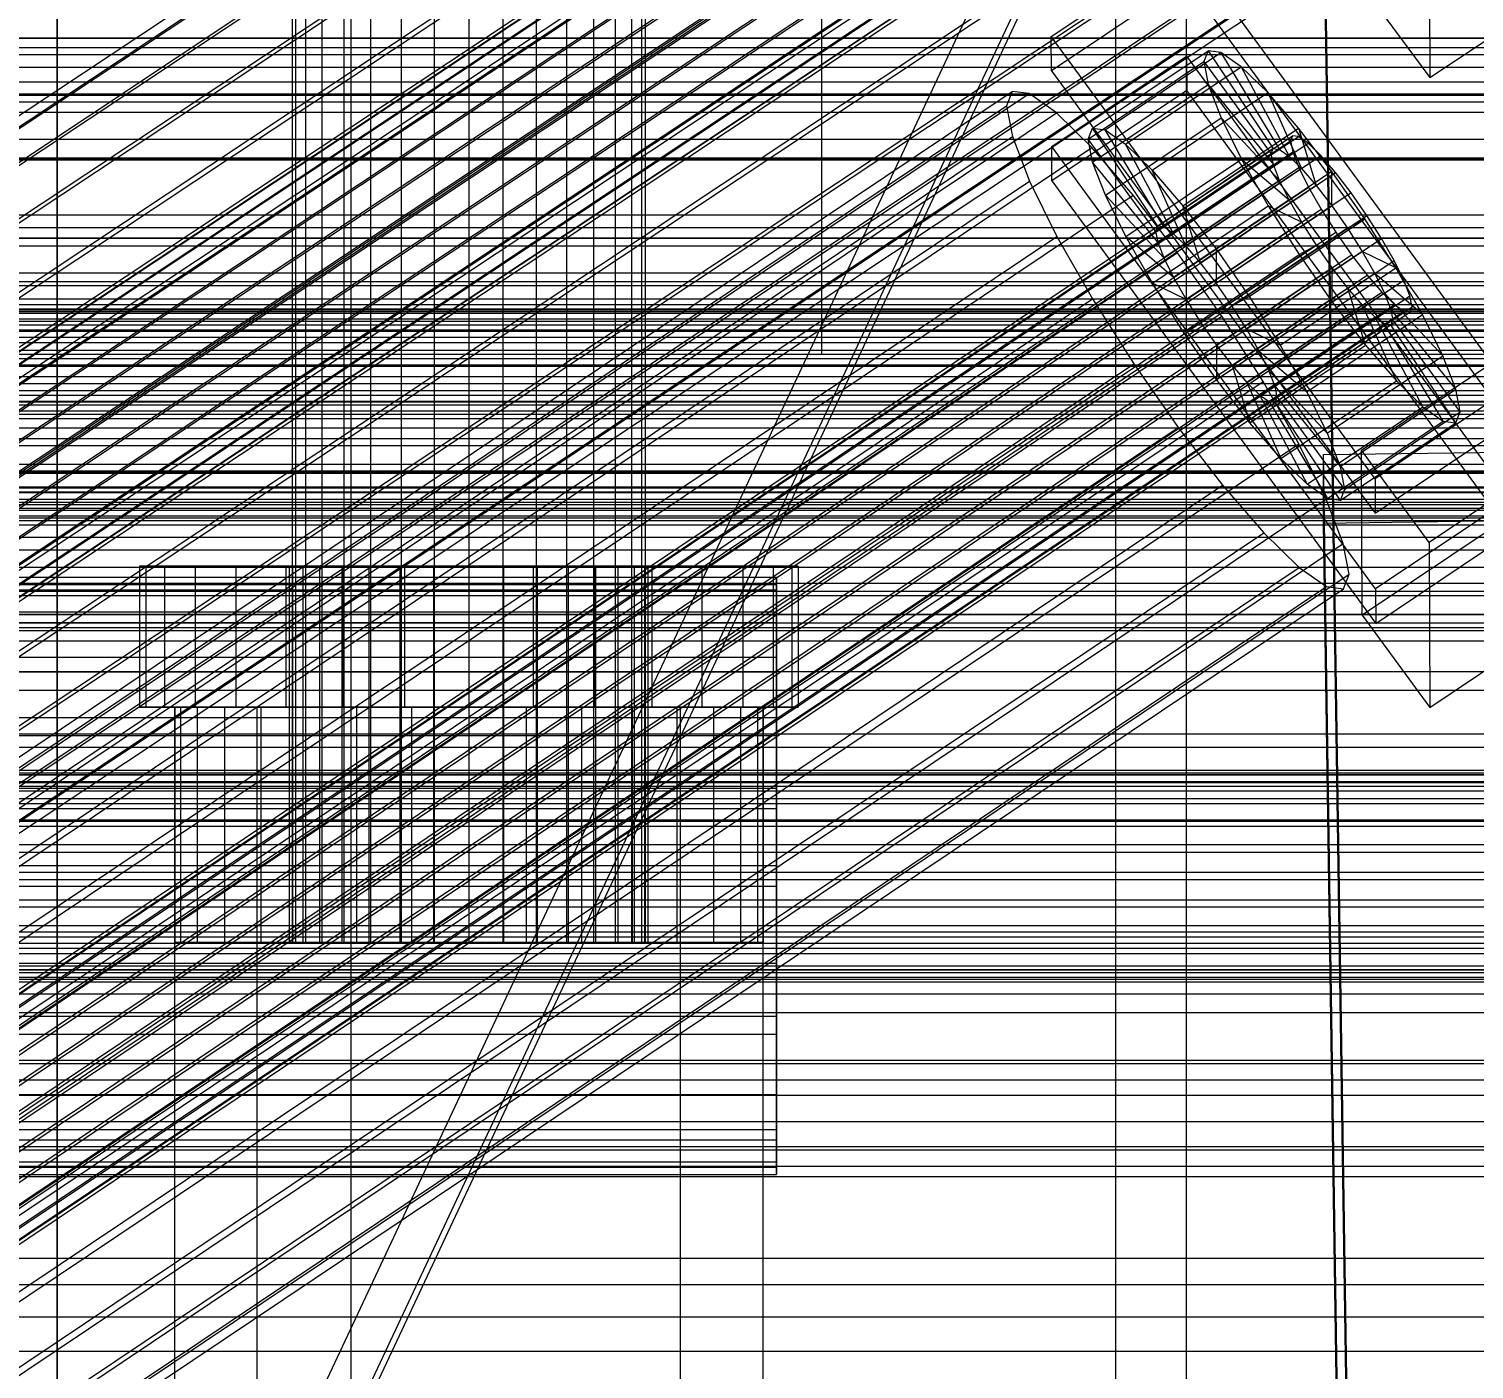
# Model space of a CAD drawing. Header units: millimetres. Extents: x -1970 to 59977, y -50268 to 6837.
# Drawn here: x 247.6 to 370.4, y -35086.2 to -34972.4 of the extents above; entities that cross this region are included whole.
import ezdxf

# ---------------------------------------------------------------- set-up
doc = ezdxf.new("R2010")
doc.units = ezdxf.units.MM
for name, color, linetype, lineweight in [('COTAS_P', 1, 'Continuous', 0), ('frontal_briquetadora', 7, 'Continuous', 0), ('frontal_C01', 7, 'Continuous', 0), ('frontal_C02', 7, 'Continuous', 0), ('frontal_C03', 7, 'Continuous', 0), ('frontal_C05', 7, 'Continuous', 0), ('frontal_dos-mix', 7, 'Continuous', 0), ('frontal_mezcladora', 7, 'Continuous', 0), ('frontal_secador', 7, 'Continuous', 0), ('frontal_tolva-C01', 7, 'Continuous', 0)]:
    doc.layers.add(name, color=color, linetype=linetype, lineweight=lineweight)
doc.dimstyles.new('R19_100', dxfattribs={"dimtxt": 250, "dimasz": 150, "dimexe": 150, "dimexo": 80, "dimgap": 100, "dimtad": 1, "dimtih": 1, "dimtoh": 1, "dimdsep": 46, "dimcen": 0.09, "dimadec": 0, "dimazin": 0, "dimtfac": 1, "dimtdec": 4, "dimtofl": 0, "dimtmove": 0, "dimatfit": 3, "dimfxl": 1, "dimtolj": 1, "dimtzin": 0, "dimarcsym": 0})

# ---------------------------------------------------------------- blocks, each defined once
blk = doc.blocks.new('*D37')
at = {"layer": 'COTAS_P', "color": 0, "lineweight": -2, "transparency": 16777216}
for p, q in [((-1750, -35420), (-1750, -34450)), ((2600, -35420), (2600, -34450)), ((-1600, -34600), (2450, -34600))]:
    blk.add_line(p, q, dxfattribs=at)
at = {"layer": 'COTAS_P', "color": 0, "transparency": 16777216}
for points in [[(-1600, -34575), (-1600, -34625), (-1750, -34600)], [(2450, -34575), (2450, -34625), (2600, -34600)]]:
    blk.add_solid(points, dxfattribs=at)
at = {"layer": 'Defpoints', "color": 0, "transparency": 16777216}
for p in [(2600, -34600), (-1750, -35500), (2600, -35500)]:
    blk.add_point(p, dxfattribs=at)

msp = doc.modelspace()

# ---------------------------------------------------------------- linework, layer by layer
at = {"layer": 'frontal_briquetadora'}
for p, q in [((315, -35000), (315, -34710)), ((340, -35988), (340, -34950)), ((346, -35988), (346, -34950)), ((-1330, -35000), (490, -35000)), ((315, -35000), (430, -35000)), ((-1330, -35010), (490, -35010))]:
    msp.add_line(p, q, dxfattribs=at)
at = {"layer": 'frontal_C01'}
for p, q in [((250, -35735.764), (250, -32680.37)), ((250, -32685.104), (250, -35740.498)), ((146.872, -35046.022), (331.181, -34923.69)), ((148.32, -35046.029), (332.629, -34923.698)), ((146.383, -35047.455), (330.692, -34925.124)), ((150.629, -35047.476), (334.938, -34925.145)), ((141.218, -35069.457), (355.017, -34927.553)), ((141.731, -35069.46), (355.53, -34927.555)), ((141.045, -35069.965), (354.844, -34928.061)), ((141.224, -35070.949), (355.022, -34929.044)), ((142.549, -35069.973), (356.348, -34928.068)), ((143.617, -35070.961), (357.415, -34929.056)), ((146.887, -35050.232), (331.197, -34927.9)), ((153.641, -35050.265), (337.95, -34927.934)), ((141.742, -35072.341), (355.541, -34930.437)), ((144.861, -35072.357), (358.659, -34930.452)), ((142.565, -35074.048), (356.363, -34932.143)), ((359.995, -34932.161), (146.196, -35074.066)), ((148.35, -35054.162), (332.659, -34931.83)), ((157.152, -35054.205), (341.461, -34931.874)), ((143.635, -35075.952), (357.434, -34934.047)), ((147.533, -35075.971), (361.332, -34934.067)), ((144.881, -35077.924), (358.68, -34936.019)), ((148.779, -35077.943), (362.578, -34936.039)), ((150.672, -35058.977), (334.981, -34936.646)), ((345.231, -34936.697), (160.922, -35059.028)), ((146.218, -35079.829), (360.017, -34937.925)), ((149.85, -35079.847), (363.648, -34937.943)), ((147.554, -35081.538), (361.352, -34939.634)), ((150.672, -35081.553), (364.471, -34939.649)), ((148.798, -35082.934), (362.596, -34941.03)), ((151.191, -35082.946), (364.989, -34941.042)), ((149.865, -35083.922), (363.664, -34942.018)), ((150.683, -35084.435), (364.482, -34942.531)), ((151.196, -35084.438), (364.995, -34942.533)), ((151.369, -35083.93), (365.168, -34942.025)), ((153.694, -35064.351), (338.003, -34942.02)), ((164.693, -35064.406), (349.002, -34942.074)), ((157.211, -35069.916), (341.52, -34947.585)), ((168.21, -35069.971), (352.519, -34947.639)), ((160.982, -35075.293), (345.291, -34952.962)), ((171.232, -35075.344), (355.541, -34953.013)), ((360.514, -35146.103), (357.646, -34954.155)), ((164.752, -35080.116), (349.061, -34957.785)), ((173.554, -35080.16), (357.863, -34957.829)), ((360.514, -35152.507), (357.646, -34960.559)), ((168.263, -35084.057), (352.572, -34961.725)), ((175.016, -35084.09), (359.326, -34961.759)), ((366.618, -34961.116), (366.675, -34976.484)), ((171.275, -35086.845), (355.584, -34964.514)), ((175.521, -35086.867), (359.83, -34964.535)), ((173.584, -35088.293), (357.893, -34965.961)), ((175.032, -35088.3), (359.341, -34965.968)), ((360.939, -34968.726), (366.675, -34976.484)), ((366.675, -34976.484), (378.143, -34968.873)), ((450, -34983.421), (-450, -34983.421)), ((-450, -34996.228), (450, -34996.228))]:
    msp.add_line(p, q, dxfattribs=at)
at = {"layer": 'frontal_C02'}
for p, q in [((250, -35767.535), (250, -32976.99)), ((250, -32981.769), (250, -35772.314)), ((334.501, -34973.009), (345.969, -34965.325)), ((345.969, -34965.325), (373.501, -35002.918)), ((345.981, -34968.248), (334.513, -34975.931)), ((373.513, -35005.841), (345.981, -34968.248)), ((334.513, -34975.931), (334.501, -34973.009)), ((362.033, -35010.602), (334.501, -34973.009)), ((338.005, -34980.8), (347.835, -34974.214)), ((339.088, -34980.947), (348.918, -34974.361)), ((347.835, -34974.214), (347.47, -34975.144)), ((348.918, -34974.361), (347.835, -34974.214)), ((347.835, -34974.214), (353.378, -34982.536)), ((350.645, -34975.576), (348.918, -34974.361)), ((348.918, -34974.361), (353.892, -34982.605)), ((334.539, -34982.361), (346.008, -34974.678)), ((337.64, -34981.73), (347.47, -34975.144)), ((340.816, -34982.162), (350.645, -34975.576)), ((346.008, -34974.678), (346.02, -34977.6)), ((346.008, -34974.678), (373.539, -35012.271)), ((347.47, -34975.144), (353.205, -34982.976)), ((347.47, -34975.144), (347.847, -34977.089)), ((352.899, -34977.775), (350.645, -34975.576)), ((350.645, -34975.576), (354.71, -34983.181)), ((334.513, -34975.931), (362.045, -35013.524)), ((450, -34977.896), (-450, -34977.896)), ((146.872, -35101.153), (331.181, -34977.669)), ((148.32, -35101.35), (332.629, -34977.866)), ((331.181, -34977.669), (330.692, -34978.913)), ((332.629, -34977.866), (331.181, -34977.669)), ((334.938, -34979.49), (332.629, -34977.866)), ((346.02, -34977.6), (334.551, -34985.284)), ((338.017, -34983.674), (347.847, -34977.089)), ((343.069, -34984.361), (352.899, -34977.775)), ((373.551, -35015.193), (346.02, -34977.6)), ((347.847, -34977.089), (353.384, -34983.897)), ((347.847, -34977.089), (348.941, -34979.914)), ((355.525, -34980.81), (352.899, -34977.775)), ((352.899, -34977.775), (355.777, -34984.223)), ((146.383, -35102.397), (330.692, -34978.913)), ((330.692, -34978.913), (331.197, -34981.512)), ((150.629, -35102.974), (334.938, -34979.49)), ((337.95, -34982.43), (334.938, -34979.49)), ((339.111, -34986.5), (348.941, -34979.914)), ((348.941, -34979.914), (353.902, -34985.236)), ((348.941, -34979.914), (350.678, -34983.429)), ((141.045, -35125.12), (354.844, -34981.879)), ((141.218, -35124.679), (355.017, -34981.438)), ((141.731, -35124.749), (355.53, -34981.508)), ((146.887, -35104.996), (331.197, -34981.512)), ((331.197, -34981.512), (332.659, -34985.29)), ((337.64, -34981.73), (338.005, -34980.8)), ((343.376, -34989.562), (337.64, -34981.73)), ((338.017, -34983.674), (337.64, -34981.73)), ((343.549, -34989.121), (338.005, -34980.8)), ((338.005, -34980.8), (339.088, -34980.947)), ((344.062, -34989.191), (339.088, -34980.947)), ((339.088, -34980.947), (340.816, -34982.162)), ((345.695, -34987.395), (355.525, -34980.81)), ((355.017, -34981.438), (354.844, -34981.879)), ((354.844, -34981.879), (355.022, -34982.799)), ((355.53, -34981.508), (355.017, -34981.438)), ((358.345, -34984.472), (355.525, -34980.81)), ((355.525, -34980.81), (357.021, -34985.66)), ((356.348, -34982.083), (355.53, -34981.508)), ((141.224, -35126.041), (355.022, -34982.799)), ((142.549, -35125.324), (356.348, -34982.083)), ((143.617, -35126.366), (357.415, -34983.125)), ((153.641, -35105.914), (337.95, -34982.43)), ((334.551, -34985.284), (334.539, -34982.361)), ((362.071, -35019.954), (334.539, -34982.361)), ((341.461, -34986.487), (337.95, -34982.43)), ((344.88, -34989.767), (340.816, -34982.162)), ((340.816, -34982.162), (343.069, -34984.361)), ((353.205, -34982.976), (343.376, -34989.562)), ((353.378, -34982.536), (343.549, -34989.121)), ((353.892, -34982.605), (344.062, -34989.191)), ((353.205, -34982.976), (353.378, -34982.536)), ((353.384, -34983.897), (353.205, -34982.976)), ((353.378, -34982.536), (353.892, -34982.605)), ((353.892, -34982.605), (354.71, -34983.181)), ((355.022, -34982.799), (355.541, -34984.138)), ((357.415, -34983.125), (356.348, -34982.083)), ((358.659, -34984.562), (357.415, -34983.125)), ((141.742, -35127.379), (355.541, -34984.138)), ((343.554, -34990.483), (338.017, -34983.674)), ((339.111, -34986.5), (338.017, -34983.674)), ((340.848, -34990.015), (350.678, -34983.429)), ((353.384, -34983.897), (343.554, -34990.483)), ((354.71, -34983.181), (344.88, -34989.767)), ((355.777, -34984.223), (345.947, -34990.808)), ((350.678, -34983.429), (354.725, -34986.901)), ((350.678, -34983.429), (352.938, -34987.394)), ((353.902, -34985.236), (353.384, -34983.897)), ((354.71, -34983.181), (355.777, -34984.223)), ((355.541, -34984.138), (356.363, -34985.803)), ((355.777, -34984.223), (357.021, -34985.66)), ((144.861, -35127.804), (358.659, -34984.562)), ((148.35, -35108.774), (332.659, -34985.29)), ((332.659, -34985.29), (334.981, -34989.989)), ((334.551, -34985.284), (362.083, -35022.877)), ((345.947, -34990.808), (343.069, -34984.361)), ((343.069, -34984.361), (345.695, -34987.395)), ((353.902, -34985.236), (344.073, -34991.821)), ((358.345, -34984.472), (348.515, -34991.058)), ((354.725, -34986.901), (353.902, -34985.236)), ((358.357, -34987.394), (358.345, -34984.472)), ((361.166, -34988.512), (358.345, -34984.472)), ((359.995, -34986.297), (358.659, -34984.562)), ((142.565, -35129.044), (356.363, -34985.803)), ((359.995, -34986.297), (146.196, -35129.538)), ((157.152, -35109.971), (341.461, -34986.487)), ((344.073, -34991.821), (339.111, -34986.5)), ((340.848, -34990.015), (339.111, -34986.5)), ((345.231, -34991.382), (341.461, -34986.487)), ((357.021, -34985.66), (347.191, -34992.246)), ((356.363, -34985.803), (357.434, -34987.681)), ((357.021, -34985.66), (358.357, -34987.394)), ((361.332, -34988.211), (359.995, -34986.297)), ((143.635, -35130.922), (357.434, -34987.681)), ((343.108, -34993.979), (352.938, -34987.394)), ((354.725, -34986.901), (344.895, -34993.486)), ((347.191, -34992.246), (345.695, -34987.395)), ((345.695, -34987.395), (348.515, -34991.058)), ((348.527, -34993.98), (358.357, -34987.394)), ((352.938, -34987.394), (355.796, -34988.778)), ((352.938, -34987.394), (355.569, -34991.537)), ((355.796, -34988.778), (354.725, -34986.901)), ((357.434, -34987.681), (358.68, -34989.644)), ((358.357, -34987.394), (359.693, -34989.308)), ((147.533, -35131.452), (361.332, -34988.211)), ((343.549, -34989.121), (343.376, -34989.562)), ((344.062, -34989.191), (343.549, -34989.121)), ((344.88, -34989.767), (344.062, -34989.191)), ((355.796, -34988.778), (345.966, -34995.364)), ((351.336, -34995.098), (361.166, -34988.512)), ((357.042, -34990.741), (355.796, -34988.778)), ((361.166, -34988.512), (359.693, -34989.308)), ((363.797, -34992.656), (361.166, -34988.512)), ((362.578, -34990.174), (361.332, -34988.211)), ((144.881, -35132.885), (358.68, -34989.644)), ((148.779, -35133.415), (362.578, -34990.174)), ((150.672, -35113.473), (334.981, -34989.989)), ((334.981, -34989.989), (338.003, -34995.288)), ((344.895, -34993.486), (340.848, -34990.015)), ((343.108, -34993.979), (340.848, -34990.015)), ((343.376, -34989.562), (343.554, -34990.483)), ((343.554, -34990.483), (344.073, -34991.821)), ((345.947, -34990.808), (344.88, -34989.767)), ((359.693, -34989.308), (349.863, -34995.894)), ((358.68, -34989.644), (360.017, -34991.558)), ((359.693, -34989.308), (360.939, -34991.271)), ((363.648, -34992.051), (362.578, -34990.174)), ((146.218, -35134.799), (360.017, -34991.558)), ((345.231, -34991.382), (160.922, -35114.866)), ((349.002, -34996.784), (345.231, -34991.382)), ((345.739, -34998.123), (355.569, -34991.537)), ((347.191, -34992.246), (345.947, -34990.808)), ((357.042, -34990.741), (347.212, -34997.327)), ((348.515, -34991.058), (348.527, -34993.98)), ((348.515, -34991.058), (351.336, -34995.098)), ((360.939, -34991.271), (351.109, -34997.857)), ((355.569, -34991.537), (357.042, -34990.741)), ((355.569, -34991.537), (358.39, -34995.578)), ((358.378, -34992.655), (357.042, -34990.741)), ((360.017, -34991.558), (361.352, -34993.292)), ((363.797, -34992.656), (360.939, -34991.271)), ((360.939, -34991.271), (362.01, -34993.149)), ((149.85, -35135.293), (363.648, -34992.051)), ((344.073, -34991.821), (344.895, -34993.486)), ((348.527, -34993.98), (347.191, -34992.246)), ((358.378, -34992.655), (348.548, -34999.241)), ((353.967, -34999.242), (363.797, -34992.656)), ((358.39, -34995.578), (358.378, -34992.655)), ((359.714, -34994.39), (358.378, -34992.655)), ((364.471, -34993.716), (363.648, -34992.051)), ((366.057, -34996.62), (363.797, -34992.656)), ((147.554, -35136.534), (361.352, -34993.292)), ((150.672, -35136.958), (364.471, -34993.716)), ((345.966, -34995.364), (343.108, -34993.979)), ((345.739, -34998.123), (343.108, -34993.979)), ((344.895, -34993.486), (345.966, -34995.364)), ((349.863, -34995.894), (348.527, -34993.98)), ((362.01, -34993.149), (352.18, -34999.735)), ((361.352, -34993.292), (362.596, -34994.73)), ((366.057, -34996.62), (362.01, -34993.149)), ((362.01, -34993.149), (362.833, -34994.814)), ((364.989, -34995.055), (364.471, -34993.716)), ((148.798, -35137.971), (362.596, -34994.73)), ((151.191, -35138.296), (364.989, -34995.055)), ((153.694, -35118.772), (338.003, -34995.288)), ((338.003, -34995.288), (341.52, -35000.828)), ((345.966, -34995.364), (347.212, -34997.327)), ((349.863, -34995.894), (351.336, -34995.098)), ((359.714, -34994.39), (349.884, -35000.976)), ((351.336, -34995.098), (353.967, -34999.242)), ((362.833, -34994.814), (353.003, -35001.4)), ((361.21, -34999.24), (359.714, -34994.39)), ((360.958, -34995.827), (359.714, -34994.39)), ((362.596, -34994.73), (363.664, -34995.771)), ((367.794, -35000.135), (362.833, -34994.814)), ((362.833, -34994.814), (363.351, -34996.153)), ((365.168, -34995.976), (364.989, -34995.055)), ((149.865, -35139.013), (363.664, -34995.771)), ((150.683, -35139.588), (364.482, -34996.347)), ((151.196, -35139.658), (364.995, -34996.416)), ((151.369, -35139.217), (365.168, -34995.976)), ((348.56, -35002.164), (358.39, -34995.578)), ((351.109, -34997.857), (349.863, -34995.894)), ((360.958, -34995.827), (351.128, -35002.413)), ((363.351, -34996.153), (353.521, -35002.738)), ((356.228, -35003.206), (366.057, -34996.62)), ((358.39, -34995.578), (361.21, -34999.24)), ((363.836, -35002.274), (360.958, -34995.827)), ((362.025, -34996.869), (360.958, -34995.827)), ((368.888, -35002.961), (363.351, -34996.153)), ((363.351, -34996.153), (363.53, -34997.073)), ((363.664, -34995.771), (364.482, -34996.347)), ((364.482, -34996.347), (364.995, -34996.416)), ((364.995, -34996.416), (365.168, -34995.976)), ((367.794, -35000.135), (366.057, -34996.62)), ((164.693, -35120.268), (349.002, -34996.784)), ((347.212, -34997.327), (345.739, -34998.123)), ((347.212, -34997.327), (348.548, -34999.241)), ((352.519, -35002.323), (349.002, -34996.784)), ((352.18, -34999.735), (351.109, -34997.857)), ((351.109, -34997.857), (353.967, -34999.242)), ((362.025, -34996.869), (352.196, -35003.455)), ((362.843, -34997.444), (353.014, -35004.03)), ((363.357, -34997.514), (353.527, -35004.1)), ((363.53, -34997.073), (353.7, -35003.659)), ((366.09, -35004.474), (362.025, -34996.869)), ((362.843, -34997.444), (362.025, -34996.869)), ((367.817, -35005.688), (362.843, -34997.444)), ((363.357, -34997.514), (362.843, -34997.444)), ((363.53, -34997.073), (363.357, -34997.514)), ((368.9, -35005.836), (363.357, -34997.514)), ((369.265, -35004.905), (363.53, -34997.073)), ((348.56, -35002.164), (345.739, -34998.123)), ((450, -34999.677), (-450, -34999.677)), ((348.548, -34999.241), (348.56, -35002.164)), ((348.548, -34999.241), (349.884, -35000.976)), ((351.38, -35005.826), (361.21, -34999.24)), ((353.003, -35001.4), (352.18, -34999.735)), ((352.18, -34999.735), (356.228, -35003.206)), ((353.967, -34999.242), (356.228, -35003.206)), ((357.964, -35006.721), (367.794, -35000.135)), ((361.21, -34999.24), (363.836, -35002.274)), ((368.888, -35002.961), (367.794, -35000.135)), ((157.211, -35124.312), (341.52, -35000.828)), ((341.52, -35000.828), (345.291, -35006.229)), ((349.884, -35000.976), (351.38, -35005.826)), ((349.884, -35000.976), (351.128, -35002.413)), ((353.521, -35002.738), (353.003, -35001.4)), ((353.003, -35001.4), (357.964, -35006.721)), ((360.882, -35008.158), (372.35, -35000.475)), ((168.21, -35125.807), (352.519, -35002.323)), ((351.38, -35005.826), (348.56, -35002.164)), ((351.128, -35002.413), (354.006, -35008.86)), ((351.128, -35002.413), (352.196, -35003.455)), ((355.541, -35007.623), (352.519, -35002.323)), ((353.7, -35003.659), (353.521, -35002.738)), ((353.521, -35002.738), (359.058, -35009.547)), ((354.006, -35008.86), (363.836, -35002.274)), ((363.836, -35002.274), (366.09, -35004.474)), ((352.196, -35003.455), (356.26, -35011.059)), ((352.196, -35003.455), (353.014, -35004.03)), ((353.527, -35004.1), (353.7, -35003.659)), ((353.7, -35003.659), (359.436, -35011.491)), ((356.228, -35003.206), (357.964, -35006.721)), ((359.058, -35009.547), (368.888, -35002.961)), ((373.501, -35002.918), (362.033, -35010.602)), ((369.265, -35004.905), (368.888, -35002.961)), ((353.014, -35004.03), (357.987, -35012.274)), ((353.014, -35004.03), (353.527, -35004.1)), ((353.527, -35004.1), (359.07, -35012.421)), ((356.26, -35011.059), (366.09, -35004.474)), ((359.436, -35011.491), (369.265, -35004.905)), ((366.09, -35004.474), (367.817, -35005.688)), ((368.9, -35005.836), (369.265, -35004.905)), ((160.982, -35129.713), (345.291, -35006.229)), ((345.291, -35006.229), (349.061, -35011.125)), ((354.006, -35008.86), (351.38, -35005.826)), ((357.987, -35012.274), (367.817, -35005.688)), ((359.07, -35012.421), (368.9, -35005.836)), ((362.045, -35013.524), (373.513, -35005.841)), ((367.817, -35005.688), (368.9, -35005.836)), ((171.232, -35131.107), (355.541, -35007.623)), ((357.863, -35012.322), (355.541, -35007.623)), ((357.964, -35006.721), (359.058, -35009.547)), ((356.26, -35011.059), (354.006, -35008.86)), ((357.646, -35008.53), (375.644, -35008.286)), ((357.646, -35014.376), (357.646, -35008.53)), ((360.514, -35202.297), (357.646, -35008.53)), ((360.939, -35022.187), (360.882, -35008.158)), ((366.618, -35015.99), (360.882, -35008.158)), ((378.086, -35008.307), (366.618, -35015.99)), ((359.058, -35009.547), (359.436, -35011.491)), ((-450, -35011.368), (450, -35011.368)), ((164.752, -35134.609), (349.061, -35011.125)), ((349.061, -35011.125), (352.572, -35015.181)), ((357.987, -35012.274), (356.26, -35011.059)), ((362.033, -35010.602), (362.045, -35013.524)), ((173.554, -35135.806), (357.863, -35012.322)), ((359.326, -35016.1), (357.863, -35012.322)), ((359.07, -35012.421), (357.987, -35012.274)), ((359.436, -35011.491), (359.07, -35012.421)), ((373.539, -35012.271), (362.071, -35019.954)), ((375.644, -35014.132), (357.646, -35014.376)), ((360.514, -35208.143), (357.646, -35014.376)), ((372.408, -35014.504), (360.939, -35022.187)), ((168.263, -35138.665), (352.572, -35015.181)), ((175.016, -35139.584), (359.326, -35016.1)), ((352.572, -35015.181), (355.584, -35018.122)), ((359.83, -35018.699), (359.326, -35016.1)), ((362.083, -35022.877), (373.551, -35015.193)), ((366.618, -35015.99), (366.675, -35030.019)), ((171.275, -35141.606), (355.584, -35018.122)), ((175.521, -35142.183), (359.83, -35018.699)), ((355.584, -35018.122), (357.893, -35019.745)), ((359.341, -35019.942), (359.83, -35018.699)), ((-311.15, -35018.945), (311.15, -35018.945)), ((-311.15, -35019.581), (311.15, -35019.581)), ((173.584, -35143.229), (357.893, -35019.745)), ((175.032, -35143.426), (359.341, -35019.942)), ((311.15, -35019.581), (311.15, -35018.945)), ((311.15, -35018.945), (311.15, -35020.039)), ((311.15, -35021.904), (311.15, -35019.581)), ((357.893, -35019.745), (359.341, -35019.942)), ((362.071, -35019.954), (362.083, -35022.877)), ((-311.15, -35020.039), (311.15, -35020.039)), ((311.15, -35020.039), (311.15, -35022.788)), ((-311.15, -35021.904), (311.15, -35021.904)), ((311.15, -35025.755), (311.15, -35021.904)), ((360.939, -35022.187), (366.675, -35030.019)), ((366.675, -35030.019), (378.143, -35022.336)), ((-311.15, -35022.788), (311.15, -35022.788)), ((311.15, -35022.788), (311.15, -35027.005)), ((-311.15, -35025.755), (311.15, -35025.755)), ((311.15, -35030.872), (311.15, -35025.755)), ((-311.15, -35027.005), (311.15, -35027.005)), ((311.15, -35027.005), (311.15, -35032.403)), ((-311.15, -35030.872), (311.15, -35030.872)), ((311.15, -35036.906), (311.15, -35030.872)), ((-311.15, -35032.403), (311.15, -35032.403)), ((311.15, -35032.403), (311.15, -35038.613)), ((-440, -35035.335), (440, -35035.335)), ((-440, -35035.561), (440, -35035.561)), ((-440, -35035.723), (440, -35035.723)), ((-440, -35036.384), (440, -35036.384)), ((-440, -35036.697), (440, -35036.697)), ((311.15, -35036.906), (-311.15, -35036.906)), ((311.15, -35043.446), (311.15, -35036.906)), ((-440, -35037.748), (440, -35037.748)), ((-440, -35038.191), (440, -35038.191)), ((-440, -35039.561), (440, -35039.561)), ((-311.15, -35038.613), (311.15, -35038.613)), ((311.15, -35038.613), (311.15, -35045.213)), ((-440, -35040.104), (440, -35040.104)), ((440, -35041.699), (-440, -35041.699)), ((-440, -35042.304), (440, -35042.304)), ((-440, -35044.017), (440, -35044.017)), ((-311.15, -35043.446), (311.15, -35043.446)), ((311.15, -35050.046), (311.15, -35043.446)), ((-440, -35044.643), (440, -35044.643)), ((-311.15, -35045.213), (311.15, -35045.213)), ((311.15, -35045.213), (311.15, -35051.753)), ((-440, -35046.355), (440, -35046.355)), ((-440, -35046.96), (440, -35046.96)), ((-440, -35048.556), (440, -35048.556)), ((-440, -35049.098), (440, -35049.098)), ((-440, -35050.468), (440, -35050.468)), ((-311.15, -35050.046), (311.15, -35050.046)), ((311.15, -35056.257), (311.15, -35050.046)), ((-440, -35050.911), (440, -35050.911)), ((-311.15, -35051.753), (311.15, -35051.753)), ((311.15, -35051.753), (311.15, -35057.787)), ((-440, -35051.963), (440, -35051.963)), ((-440, -35052.276), (440, -35052.276)), ((-440, -35052.937), (440, -35052.937)), ((-440, -35053.099), (440, -35053.099)), ((-440, -35053.324), (440, -35053.324)), ((-311.15, -35056.257), (311.15, -35056.257)), ((311.15, -35061.654), (311.15, -35056.257)), ((-311.15, -35057.787), (311.15, -35057.787)), ((311.15, -35057.787), (311.15, -35062.904)), ((-311.15, -35061.654), (311.15, -35061.654)), ((311.15, -35065.872), (311.15, -35061.654)), ((-311.15, -35062.904), (311.15, -35062.904)), ((311.15, -35062.904), (311.15, -35066.755)), ((-311.15, -35065.872), (311.15, -35065.872)), ((311.15, -35068.621), (311.15, -35065.872)), ((-311.15, -35066.755), (311.15, -35066.755)), ((311.15, -35066.755), (311.15, -35069.078)), ((-311.15, -35068.621), (311.15, -35068.621)), ((-311.15, -35069.078), (311.15, -35069.078)), ((311.15, -35069.714), (311.15, -35068.621)), ((311.15, -35069.078), (311.15, -35069.714)), ((-311.15, -35069.714), (311.15, -35069.714))]:
    msp.add_line(p, q, dxfattribs=at)
at = {"layer": 'frontal_C03'}
for p, q in [((-1250, -34973.155), (1250, -34973.155)), ((-1250, -34973.953), (1250, -34973.953)), ((-1250, -34974.537), (1250, -34974.537)), ((1250, -34974.573), (-1250, -34974.573)), ((1250, -34975.63), (-1250, -34975.63)), ((-1250, -34976.875), (1250, -34976.875)), ((1250, -34977.938), (-1250, -34977.938)), ((-1250, -34978.004), (1250, -34978.004)), ((1250, -34978.591), (-1250, -34978.591)), ((1250, -34979.473), (-1250, -34979.473)), ((-1250, -34981.724), (1250, -34981.724)), ((-1250, -34983.32), (1250, -34983.32)), ((-1250, -34988.167), (1250, -34988.167)), ((1250, -34989.279), (-1250, -34989.279)), ((-1250, -34990.123), (1250, -34990.123)), ((1250, -34990.16), (-1250, -34990.16)), ((1250, -34990.814), (-1250, -34990.814)), ((1250, -34993.121), (-1250, -34993.121)), ((-1250, -34994.178), (1250, -34994.178)), ((1500, -34995.334), (-1500, -34995.334)), ((-1268, -34996.141), (1268, -34996.141)), ((-1268, -34996.365), (1268, -34996.365)), ((-1268, -34996.53), (1268, -34996.53)), ((-1250, -34995.768), (1250, -34995.768)), ((-1268, -34997.187), (1268, -34997.187)), ((-1268, -34997.505), (1268, -34997.505)), ((1250, -34997.031), (-1250, -34997.031)), ((-1268, -34998.551), (1268, -34998.551)), ((-1268, -34999), (1268, -34999)), ((1250, -34997.949), (-1250, -34997.949)), ((1250, -34998.088), (-1250, -34998.088)), ((-1268, -35000.363), (1268, -35000.363)), ((-1268, -35000.913), (1268, -35000.913)), ((1250, -35000.395), (-1250, -35000.395)), ((1250, -35001.049), (-1250, -35001.049)), ((-1268, -35002.501), (1268, -35002.501)), ((1250, -35001.93), (-1250, -35001.93)), ((1268, -35003.114), (-1268, -35003.114)), ((-1250, -35004.006), (1250, -35004.006)), ((1530, -35005.129), (-1530, -35005.129)), ((-1500, -35004.317), (1500, -35004.317)), ((-1268, -35004.818), (1268, -35004.818)), ((-1268, -35005.453), (1268, -35005.453)), ((-1250, -35006.264), (1250, -35006.264)), ((-1268, -35007.156), (1268, -35007.156)), ((-1268, -35007.77), (1268, -35007.77)), ((1530, -35010.129), (-1530, -35010.129)), ((-1268, -35009.357), (1268, -35009.357)), ((-1268, -35009.907), (1268, -35009.907)), ((-1268, -35011.271), (1268, -35011.271)), ((-1268, -35011.72), (1268, -35011.72)), ((1250, -35011.737), (-1250, -35011.737)), ((-1250, -35012.322), (1250, -35012.322)), ((-1268, -35012.766), (1268, -35012.766)), ((-1268, -35013.083), (1268, -35013.083)), ((-1268, -35013.741), (1268, -35013.741)), ((1250, -35012.618), (-1250, -35012.618)), ((1250, -35013.271), (-1250, -35013.271)), ((-1268, -35013.905), (1268, -35013.905)), ((-1268, -35014.13), (1268, -35014.13)), ((-1250, -35014.503), (1250, -35014.503)), ((1250, -35015.579), (-1250, -35015.579)), ((-1250, -35016.636), (1250, -35016.636)), ((1250, -35019.488), (-1250, -35019.488)), ((-1250, -35020.147), (1250, -35020.147)), ((1250, -35020.546), (-1250, -35020.546)), ((-1250, -35022.103), (1250, -35022.103)), ((1250, -35022.853), (-1250, -35022.853)), ((1250, -35023.506), (-1250, -35023.506)), ((1250, -35024.388), (-1250, -35024.388)), ((-1250, -35026.95), (1250, -35026.95)), ((-1250, -35028.547), (1250, -35028.547)), ((-1250, -35032.266), (1250, -35032.266)), ((-1250, -35033.395), (1250, -35033.395)), ((-1250, -35035.733), (1250, -35035.733)), ((-1250, -35036.318), (1250, -35036.318)), ((-1250, -35037.115), (1250, -35037.115)), ((1250, -35050.062), (-1250, -35050.062)), ((1250, -35052.554), (-1250, -35052.554)), ((1250, -35054.381), (-1250, -35054.381)), ((-1500, -35055.95), (1500, -35055.95)), ((1250, -35061.687), (-1250, -35061.687)), ((1250, -35065.216), (-1250, -35065.216)), ((1500, -35067.358), (-1500, -35067.358)), ((1500, -35067.643), (-1500, -35067.643)), ((-1270, -35068.997), (1270, -35068.997)), ((1270, -35069.896), (-1270, -35069.896)), ((1250, -35076.838), (-1250, -35076.838)), ((-1500, -35079.051), (1500, -35079.051)), ((1250, -35081.828), (-1250, -35081.828))]:
    msp.add_line(p, q, dxfattribs=at)
at = {"layer": 'frontal_C05'}
for p, q in [((270, -35050), (270, -34930)), ((270.288, -35050), (270.288, -34930)), ((271.142, -35050), (271.142, -34930)), ((272.528, -35050), (272.528, -34930)), ((274.393, -35050), (274.393, -34930)), ((276.666, -35050), (276.666, -34930)), ((279.26, -35050), (279.26, -34930)), ((282.074, -35050), (282.074, -34930)), ((285, -34930), (285, -35050)), ((287.926, -35050), (287.926, -34930)), ((290.74, -35050), (290.74, -34930)), ((293.334, -35050), (293.334, -34930)), ((295.607, -35050), (295.607, -34930)), ((297.472, -35050), (297.472, -34930)), ((298.858, -35050), (298.858, -34930)), ((299.712, -35050), (299.712, -34930)), ((300, -35050), (300, -34930)), ((250, -34970.146), (250, -34977.097)), ((269.75, -35018), (257, -35018)), ((257, -35018), (257.538, -35018)), ((257, -35018), (257, -35030)), ((270.043, -35018), (257.538, -35018)), ((257.538, -35018), (259.131, -35018)), ((257.538, -35018), (257.538, -35030)), ((270.911, -35018), (259.131, -35018)), ((259.131, -35018), (261.719, -35018)), ((259.131, -35018), (259.131, -35030)), ((272.32, -35018), (261.719, -35018)), ((261.719, -35018), (265.201, -35018)), ((261.719, -35018), (261.719, -35030)), ((274.217, -35018), (265.201, -35018)), ((265.201, -35018), (269.444, -35018)), ((265.201, -35018), (265.201, -35030)), ((276.528, -35018), (269.444, -35018)), ((269.444, -35018), (274.285, -35018)), ((269.444, -35018), (269.444, -35030)), ((270.043, -35018), (269.75, -35018)), ((269.75, -35030), (269.75, -35018)), ((270.911, -35018), (270.043, -35018)), ((270.043, -35030), (270.043, -35018)), ((272.32, -35018), (270.911, -35018)), ((270.911, -35030), (270.911, -35018)), ((274.217, -35018), (272.32, -35018)), ((272.32, -35030), (272.32, -35018)), ((276.528, -35018), (274.217, -35018)), ((274.217, -35030), (274.217, -35018)), ((279.164, -35018), (274.285, -35018)), ((274.285, -35018), (279.537, -35018)), ((274.285, -35018), (274.285, -35030)), ((279.164, -35018), (276.528, -35018)), ((276.528, -35030), (276.528, -35018)), ((282.025, -35018), (279.164, -35018)), ((279.164, -35030), (279.164, -35018)), ((282.025, -35018), (279.537, -35018)), ((279.537, -35018), (285, -35018)), ((279.537, -35018), (279.537, -35030)), ((285, -35018), (282.025, -35018)), ((282.025, -35030), (282.025, -35018)), ((285, -35018), (287.975, -35018)), ((290.463, -35018), (285, -35018)), ((285, -35018), (285, -35030)), ((287.975, -35018), (290.463, -35018)), ((287.975, -35030), (287.975, -35018)), ((287.975, -35018), (290.836, -35018)), ((290.463, -35018), (290.463, -35030)), ((295.715, -35018), (290.463, -35018)), ((290.836, -35018), (295.715, -35018)), ((290.836, -35030), (290.836, -35018)), ((290.836, -35018), (293.472, -35018)), ((293.472, -35018), (300.556, -35018)), ((293.472, -35030), (293.472, -35018)), ((293.472, -35018), (295.783, -35018)), ((295.715, -35018), (295.715, -35030)), ((300.556, -35018), (295.715, -35018)), ((295.783, -35018), (304.799, -35018)), ((295.783, -35030), (295.783, -35018)), ((295.783, -35018), (297.68, -35018)), ((297.68, -35018), (308.281, -35018)), ((297.68, -35030), (297.68, -35018)), ((297.68, -35018), (299.089, -35018)), ((299.089, -35018), (310.869, -35018)), ((299.089, -35030), (299.089, -35018)), ((299.089, -35018), (299.957, -35018)), ((299.957, -35018), (312.462, -35018)), ((299.957, -35030), (299.957, -35018)), ((299.957, -35018), (300.25, -35018)), ((300.25, -35018), (313, -35018)), ((300.25, -35030), (300.25, -35018)), ((300.556, -35018), (300.556, -35030)), ((304.799, -35018), (300.556, -35018)), ((304.799, -35018), (304.799, -35030)), ((308.281, -35018), (304.799, -35018)), ((308.281, -35018), (308.281, -35030)), ((310.869, -35018), (308.281, -35018)), ((310.869, -35018), (310.869, -35030)), ((312.462, -35018), (310.869, -35018)), ((312.462, -35018), (312.462, -35030)), ((313, -35018), (312.462, -35018)), ((313, -35018), (313, -35030)), ((257.538, -35030), (257, -35030)), ((257, -35030), (269.75, -35030)), ((259.131, -35030), (257.538, -35030)), ((257.538, -35030), (270.043, -35030)), ((261.719, -35030), (259.131, -35030)), ((259.131, -35030), (270.911, -35030)), ((260, -35030), (310, -35030)), ((260, -35980), (260, -35030)), ((260, -35030), (267, -35030)), ((269.75, -35030), (260, -35030)), ((260, -35030), (260.48, -35030)), ((260, -35030), (260, -35050)), ((270.043, -35030), (260.48, -35030)), ((260.48, -35030), (261.903, -35030)), ((260.48, -35030), (260.48, -35050)), ((265.201, -35030), (261.719, -35030)), ((261.719, -35030), (272.32, -35030)), ((270.911, -35030), (261.903, -35030)), ((261.903, -35030), (264.213, -35030)), ((261.903, -35030), (261.903, -35050)), ((272.32, -35030), (264.213, -35030)), ((264.213, -35030), (267.322, -35030)), ((264.213, -35030), (264.213, -35050)), ((269.444, -35030), (265.201, -35030)), ((265.201, -35030), (274.217, -35030)), ((267, -35980), (267, -35030)), ((274.217, -35030), (267.322, -35030)), ((267.322, -35030), (271.111, -35030)), ((267.322, -35030), (267.322, -35050)), ((274.285, -35030), (269.444, -35030)), ((269.444, -35030), (276.528, -35030)), ((270.043, -35030), (269.75, -35030)), ((269.75, -35050), (269.75, -35030)), ((270.911, -35030), (270.043, -35030)), ((270.043, -35050), (270.043, -35030)), ((272.32, -35030), (270.911, -35030)), ((270.911, -35050), (270.911, -35030)), ((276.528, -35030), (271.111, -35030)), ((271.111, -35030), (275.433, -35030)), ((271.111, -35030), (271.111, -35050)), ((274.217, -35030), (272.32, -35030)), ((272.32, -35050), (272.32, -35030)), ((276.528, -35030), (274.217, -35030)), ((274.217, -35050), (274.217, -35030)), ((279.537, -35030), (274.285, -35030)), ((274.285, -35030), (279.164, -35030)), ((279.164, -35030), (275.433, -35030)), ((275.433, -35030), (280.123, -35030)), ((275.433, -35030), (275.433, -35050)), ((279.164, -35030), (276.528, -35030)), ((276.528, -35050), (276.528, -35030)), ((282.025, -35030), (279.164, -35030)), ((279.164, -35050), (279.164, -35030)), ((285, -35030), (279.537, -35030)), ((279.537, -35030), (282.025, -35030)), ((282.025, -35030), (280.123, -35030)), ((280.123, -35030), (285, -35030)), ((280.123, -35030), (280.123, -35050)), ((285, -35030), (282.025, -35030)), ((282.025, -35050), (282.025, -35030)), ((285, -35030), (287.975, -35030)), ((289.877, -35030), (285, -35030)), ((285, -35030), (285, -35050)), ((285, -35030), (290.463, -35030)), ((287.975, -35030), (289.877, -35030)), ((287.975, -35050), (287.975, -35030)), ((287.975, -35030), (290.836, -35030)), ((290.463, -35030), (287.975, -35030)), ((289.877, -35030), (289.877, -35050)), ((294.567, -35030), (289.877, -35030)), ((290.463, -35030), (295.715, -35030)), ((290.836, -35030), (294.567, -35030)), ((290.836, -35050), (290.836, -35030)), ((290.836, -35030), (293.472, -35030)), ((295.715, -35030), (290.836, -35030)), ((293.472, -35030), (298.889, -35030)), ((293.472, -35050), (293.472, -35030)), ((293.472, -35030), (295.783, -35030)), ((300.556, -35030), (293.472, -35030)), ((294.567, -35030), (294.567, -35050)), ((298.889, -35030), (294.567, -35030)), ((295.715, -35030), (300.556, -35030)), ((295.783, -35030), (302.678, -35030)), ((295.783, -35050), (295.783, -35030)), ((295.783, -35030), (297.68, -35030)), ((304.799, -35030), (295.783, -35030)), ((297.68, -35030), (305.787, -35030)), ((297.68, -35050), (297.68, -35030)), ((297.68, -35030), (299.089, -35030)), ((308.281, -35030), (297.68, -35030)), ((298.889, -35030), (298.889, -35050)), ((302.678, -35030), (298.889, -35030)), ((299.089, -35030), (308.097, -35030)), ((299.089, -35050), (299.089, -35030)), ((299.089, -35030), (299.957, -35030)), ((310.869, -35030), (299.089, -35030)), ((299.957, -35030), (309.52, -35030)), ((299.957, -35050), (299.957, -35030)), ((299.957, -35030), (300.25, -35030)), ((312.462, -35030), (299.957, -35030)), ((300.25, -35030), (310, -35030)), ((300.25, -35050), (300.25, -35030)), ((313, -35030), (300.25, -35030)), ((300.556, -35030), (304.799, -35030)), ((302.678, -35030), (302.678, -35050)), ((305.787, -35030), (302.678, -35030)), ((303, -35030), (310, -35030)), ((303, -35980), (303, -35030)), ((304.799, -35030), (308.281, -35030)), ((305.787, -35030), (305.787, -35050)), ((308.097, -35030), (305.787, -35030)), ((308.097, -35030), (308.097, -35050)), ((309.52, -35030), (308.097, -35030)), ((308.281, -35030), (310.869, -35030)), ((309.52, -35030), (309.52, -35050)), ((310, -35030), (309.52, -35030)), ((310, -35980), (310, -35030)), ((310, -35030), (310, -35050)), ((310.869, -35030), (312.462, -35030)), ((312.462, -35030), (313, -35030)), ((260.48, -35050), (260, -35050)), ((260, -35050), (269.75, -35050)), ((261.903, -35050), (260.48, -35050)), ((260.48, -35050), (270.043, -35050)), ((264.213, -35050), (261.903, -35050)), ((261.903, -35050), (270.911, -35050)), ((267.322, -35050), (264.213, -35050)), ((264.213, -35050), (272.32, -35050)), ((271.111, -35050), (267.322, -35050)), ((267.322, -35050), (274.217, -35050)), ((269.75, -35050), (270.043, -35050)), ((270.288, -35050), (270, -35050)), ((270.043, -35050), (270.911, -35050)), ((271.142, -35050), (270.288, -35050)), ((270.911, -35050), (272.32, -35050)), ((275.433, -35050), (271.111, -35050)), ((271.111, -35050), (276.528, -35050)), ((272.528, -35050), (271.142, -35050)), ((272.32, -35050), (274.217, -35050)), ((274.393, -35050), (272.528, -35050)), ((274.217, -35050), (276.528, -35050)), ((276.666, -35050), (274.393, -35050)), ((280.123, -35050), (275.433, -35050)), ((275.433, -35050), (279.164, -35050)), ((276.528, -35050), (279.164, -35050)), ((279.26, -35050), (276.666, -35050)), ((279.164, -35050), (282.025, -35050)), ((282.074, -35050), (279.26, -35050)), ((285, -35050), (280.123, -35050)), ((280.123, -35050), (282.025, -35050)), ((282.025, -35050), (285, -35050)), ((282.074, -35050), (285, -35050)), ((285, -35050), (287.926, -35050)), ((285, -35050), (289.877, -35050)), ((287.975, -35050), (285, -35050)), ((287.926, -35050), (290.74, -35050)), ((289.877, -35050), (287.975, -35050)), ((290.836, -35050), (287.975, -35050)), ((289.877, -35050), (294.567, -35050)), ((290.74, -35050), (293.334, -35050)), ((294.567, -35050), (290.836, -35050)), ((293.472, -35050), (290.836, -35050)), ((293.334, -35050), (295.607, -35050)), ((298.889, -35050), (293.472, -35050)), ((295.783, -35050), (293.472, -35050)), ((294.567, -35050), (298.889, -35050)), ((295.607, -35050), (297.472, -35050)), ((302.678, -35050), (295.783, -35050)), ((297.68, -35050), (295.783, -35050)), ((297.472, -35050), (298.858, -35050)), ((305.787, -35050), (297.68, -35050)), ((299.089, -35050), (297.68, -35050)), ((298.858, -35050), (299.712, -35050)), ((298.889, -35050), (302.678, -35050)), ((308.097, -35050), (299.089, -35050)), ((299.957, -35050), (299.089, -35050)), ((299.712, -35050), (300, -35050)), ((309.52, -35050), (299.957, -35050)), ((300.25, -35050), (299.957, -35050)), ((310, -35050), (300.25, -35050)), ((302.678, -35050), (305.787, -35050)), ((305.787, -35050), (308.097, -35050)), ((308.097, -35050), (309.52, -35050)), ((309.52, -35050), (310, -35050))]:
    msp.add_line(p, q, dxfattribs=at)
at = {"layer": 'frontal_dos-mix'}
msp.add_line((275, -35980), (275, -33282.5), dxfattribs=at)
at = {"layer": 'frontal_mezcladora'}
for p, q in [((-750, -35049.5), (750, -35049.5)), ((-750, -35060), (750, -35060))]:
    msp.add_line(p, q, dxfattribs=at)
at = {"layer": 'frontal_secador'}
for p, q in [((1360, -34973.147), (-1360, -34973.147)), ((-1360, -34983.5), (1360, -34983.5)), ((-1250, -34983.5), (1250, -34983.5)), ((1360, -34993.853), (-1360, -34993.853)), ((1360, -35003.5), (-1360, -35003.5)), ((1250, -35004.076), (-1250, -35004.076)), ((1360, -35011.784), (-1360, -35011.784)), ((1360, -35018.141), (-1360, -35018.141)), ((1360, -35022.137), (-1360, -35022.137)), ((1360, -35023.5), (-1360, -35023.5)), ((1250, -35023.25), (-1250, -35023.25)), ((1250, -35039.715), (-1250, -35039.715)), ((1250, -35052.349), (-1250, -35052.349)), ((1250, -35060.291), (-1250, -35060.291)), ((1250, -35063), (-1250, -35063)), ((-1240, -35084.711), (1240, -35084.711))]:
    msp.add_line(p, q, dxfattribs=at)
at = {"layer": 'frontal_tolva-C01'}
for p, q in [((596.379, -34398.3), (221.379, -35196.873)), ((600, -34398.805), (225, -35197.379)), ((225, -35198.574), (600, -34400))]:
    msp.add_line(p, q, dxfattribs=at)

# ---------------------------------------------------------------- dimensions: what is measured, and where the dimension line sits
at = {"layer": 'COTAS_P'}
dim = msp.add_aligned_dim(p1=(-1750, -35500), p2=(2600, -35500), distance=900, text='<> P', dimstyle='R19_100', dxfattribs=at)
dim.commit()
dim.dimension.update_dxf_attribs({"geometry": '*D37', "text_midpoint": (425, -34600)})

doc.saveas('drawing.dxf')
